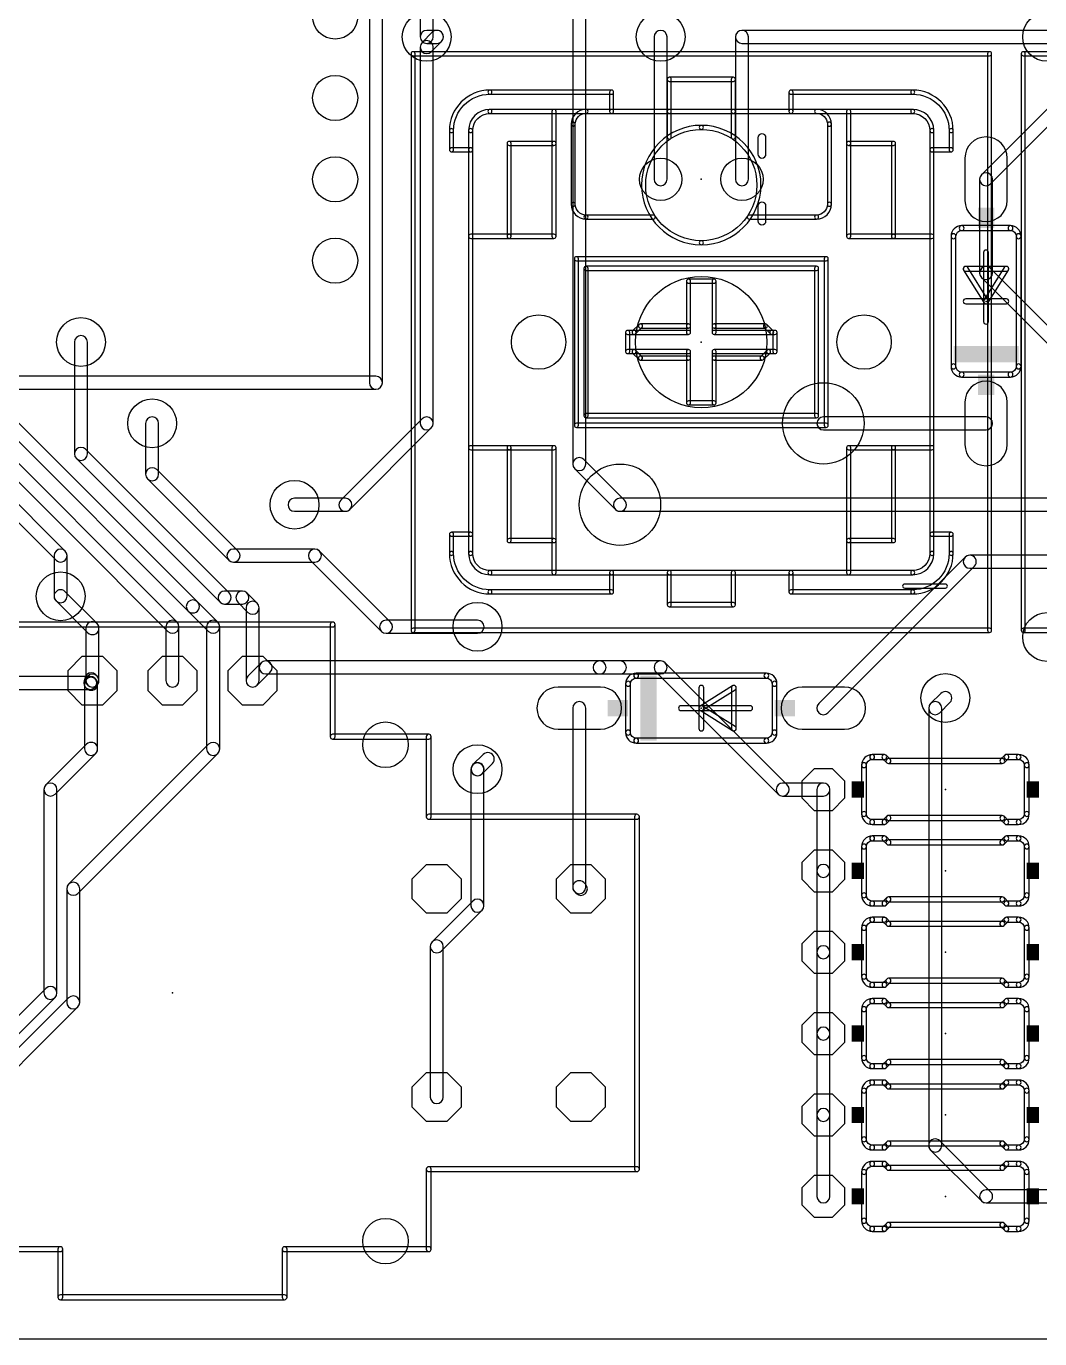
# Model space of a CAD drawing. Extents: x -22.1 to 60.3, y 1.9 to 82.2.
# Drawn here: x 8.13 to 39.78, y 1.91 to 42.88 of the extents above; entities that cross this region are included whole.
import ezdxf

# ---------------------------------------------------------------- set-up
doc = ezdxf.new("R2010")
doc.units = 0
for name, color, linetype in [('16', 175, 'CONTINUOUS'), ('17', 82, 'CONTINUOUS'), ('18', 82, 'CONTINUOUS'), ('20', 7, 'CONTINUOUS'), ('21', 253, 'CONTINUOUS'), ('23', 7, 'CONTINUOUS')]:
    doc.layers.add(name, color=color, linetype=linetype)

# ---------------------------------------------------------------- blocks, each defined once
blk = doc.blocks.new('RECT')
blk.add_solid([(-0.5, -0.5), (0.5, -0.5), (-0.5, 0.5), (0.5, 0.5)])
blk = doc.blocks.new('LONGP100')
blk.add_lwpolyline([(-0.5, -0.5), (0.5, -0.5, 1), (0.5, 0.5), (-0.5, 0.5, 1)], format="xyb", close=True)
blk = doc.blocks.new('ROUNDP')
blk.add_circle((0, 0), 0.5)
blk = doc.blocks.new('OCTAGONP')
blk.add_lwpolyline([(-0.5, -0.2071), (-0.5, 0.2071), (-0.2071, 0.5), (0.2071, 0.5), (0.5, 0.2071), (0.5, -0.2071), (0.2071, -0.5), (-0.2071, -0.5)], close=True)
blk = doc.blocks.new('ROUNDV')
blk.add_circle((0, 0), 0.5)

msp = doc.modelspace()

# ---------------------------------------------------------------- linework, layer by layer
at = {"layer": '16'}
for points in [[(20.8407, 42.545), (20.8407, 57.3925, 1), (20.4343, 57.3925), (20.4343, 42.545, 1)], [(25.1968, 45.7455), (25.1968, 29.21, 1), (25.6032, 29.21), (25.6032, 45.7455, 1)], [(45.0683, 45.3557), (37.9563, 38.2437, 1), (38.2437, 37.9563), (45.3557, 45.0683, 1)], [(20.7812, 42.0838), (21.0987, 42.4013, 1), (20.8113, 42.6887), (20.4938, 42.3712, 1)], [(20.955, 42.7482), (20.6375, 42.7482, 1), (20.6375, 42.3418), (20.955, 42.3418, 1)], [(28.1432, 38.1), (28.1432, 42.545, 1), (27.7368, 42.545), (27.7368, 38.1, 1)], [(30.6832, 38.1), (30.6832, 42.545, 1), (30.2768, 42.545), (30.2768, 38.1, 1)], [(30.48, 42.3418), (40.005, 42.3418, 1), (40.005, 42.7482), (30.48, 42.7482, 1)], [(20.8407, 30.48), (20.8407, 42.2275, 1), (20.4343, 42.2275), (20.4343, 30.48, 1)], [(37.8968, 38.1), (37.8968, 35.1737, 1), (38.3032, 35.1737), (38.3032, 38.1, 1)], [(37.9563, 35.03), (42.1792, 30.8071, 1), (42.4666, 31.0945), (38.2437, 35.3174, 1)], [(10.0457, 29.5275), (10.0457, 33.02, 1), (9.6393, 33.02), (9.6393, 29.5275, 1)], [(9.3512, 26.4962), (5.2237, 30.6237, 1), (4.9363, 30.3363), (9.0638, 26.2088, 1)], [(6.2063, 30.3363), (12.5563, 23.9863, 1), (12.8437, 24.2737), (6.4937, 30.6237, 1)], [(13.4787, 24.9087), (7.7637, 30.6237, 1), (7.4763, 30.3363), (13.1913, 24.6213, 1)], [(11.8618, 30.48), (11.8618, 28.8925, 1), (12.2682, 28.8925), (12.2682, 30.48, 1)], [(18.2412, 27.7963), (20.7812, 30.3363, 1), (20.4938, 30.6237), (17.9538, 28.0837, 1)], [(33.02, 30.2768), (38.1, 30.2768, 1), (38.1, 30.6832), (33.02, 30.6832, 1)], [(14.4712, 25.1862), (9.9862, 29.6712, 1), (9.6988, 29.3838), (14.1838, 24.8988, 1)], [(11.9213, 28.7488), (14.4613, 26.2088, 1), (14.7487, 26.4962), (12.2087, 29.0362, 1)], [(25.2563, 29.0663), (26.5263, 27.7963, 1), (26.8137, 28.0837), (25.5437, 29.3537, 1)], [(16.51, 27.7368), (18.0975, 27.7368, 1), (18.0975, 28.1432), (16.51, 28.1432, 1)], [(26.67, 27.7368), (45.72, 27.7368, 1), (45.72, 28.1432), (26.67, 28.1432, 1)], [(9.4107, 25.0825), (9.4107, 26.3525, 1), (9.0043, 26.3525), (9.0043, 25.0825, 1)], [(14.605, 26.1493), (17.145, 26.1493, 1), (17.145, 26.5557), (14.605, 26.5557, 1)], [(17.0013, 26.2088), (19.2238, 23.9863, 1), (19.5112, 24.2737), (17.2887, 26.4962, 1)], [(37.4483, 26.3057), (32.8763, 21.7337, 1), (33.1637, 21.4463), (37.7357, 26.0183, 1)], [(46.4565, 26.3652), (37.592, 26.3652, 1), (37.592, 25.9588), (46.4565, 25.9588, 1)], [(10.3437, 24.2337), (9.3512, 25.2262, 1), (9.0638, 24.9388), (10.0563, 23.9463, 1)], [(14.8825, 25.2457), (14.3275, 25.2457, 1), (14.3275, 24.8393), (14.8825, 24.8393, 1)], [(15.3437, 24.8687), (15.0262, 25.1862, 1), (14.7388, 24.8988), (15.0563, 24.5813, 1)], [(14.1137, 24.2737), (13.4787, 24.9087, 1), (13.1913, 24.6213), (13.8263, 23.9863, 1)], [(15.4032, 22.45), (15.4032, 24.725, 1), (14.9968, 24.725), (14.9968, 22.45, 1)], [(10.4032, 22.45), (10.4032, 24.09, 1), (9.9968, 24.09), (9.9968, 22.45, 1)], [(12.4968, 24.13), (12.4968, 22.45, 1), (12.9032, 22.45), (12.9032, 24.13, 1)], [(14.1732, 20.32), (14.1732, 24.13, 1), (13.7668, 24.13), (13.7668, 20.32, 1)], [(19.3675, 23.9268), (22.225, 23.9268, 1), (22.225, 24.3332), (19.3675, 24.3332, 1)], [(15.4663, 23.0037), (15.0563, 22.5937, 1), (15.3437, 22.3063), (15.7537, 22.7163, 1)], [(26.035, 23.0632), (15.61, 23.0632, 1), (15.61, 22.6568), (26.035, 22.6568, 1)], [(26.035, 22.6568), (26.67, 22.6568, 1), (26.67, 23.0632), (26.035, 23.0632, 1)], [(27.94, 23.0632), (26.035, 23.0632, 1), (26.035, 22.6568), (27.94, 22.6568, 1)], [(31.8937, 19.1937), (28.0837, 23.0037, 1), (27.7963, 22.7163), (31.6063, 18.9063, 1)], [(5.2504, 22.1772), (10.1304, 22.1772, 1), (10.1304, 22.5836), (5.2504, 22.5836, 1)], [(10.2741, 22.2367), (10.3437, 22.3063, 1), (10.0563, 22.5937), (9.9867, 22.5241, 1)], [(10.3037, 22.4945), (10.2741, 22.5241, 1), (9.9867, 22.2367), (10.0163, 22.2071, 1)], [(10.0163, 22.3463), (10.0563, 22.3063, 1), (10.3437, 22.5937), (10.3037, 22.6337, 1)], [(10.3632, 20.32), (10.3632, 22.3508, 1), (9.9568, 22.3508), (9.9568, 20.32, 1)], [(25.1968, 21.59), (25.1968, 16, 1), (25.6032, 16), (25.6032, 21.59, 1)], [(36.6562, 21.4463), (36.9737, 21.7638, 1), (36.6863, 22.0512), (36.3688, 21.7337, 1)], [(36.7157, 7.9375), (36.7157, 21.59, 1), (36.3093, 21.59), (36.3093, 7.9375, 1)], [(9.0337, 18.9063), (10.3037, 20.1763, 1), (10.0163, 20.4637), (8.7463, 19.1937, 1)], [(9.7449, 15.8075), (14.1137, 20.1763, 1), (13.8263, 20.4637), (9.4575, 16.0949, 1)], [(22.3988, 20.1462), (22.0813, 19.8287, 1), (22.3687, 19.5413), (22.6862, 19.8588, 1)], [(22.3687, 19.5413), (22.6862, 19.8588, 1), (22.3988, 20.1462), (22.0813, 19.8287, 1)], [(22.3637, 19.5363), (22.3687, 19.5413, 1), (22.0813, 19.8287), (22.0763, 19.8237, 1)], [(22.4232, 15.4239), (22.4232, 19.68, 1), (22.0168, 19.68), (22.0168, 15.4239, 1)], [(9.0932, 12.7), (9.0932, 19.05, 1), (8.6868, 19.05), (8.6868, 12.7, 1)], [(33.02, 19.2532), (31.75, 19.2532, 1), (31.75, 18.8468), (33.02, 18.8468, 1)], [(33.2232, 16.51), (33.2232, 19.05, 1), (32.8168, 19.05), (32.8168, 16.51, 1)], [(33.2232, 13.97), (33.2232, 16.51, 1), (32.8168, 16.51), (32.8168, 13.97, 1)], [(9.8044, 12.4054), (9.8044, 15.9512, 1), (9.398, 15.9512), (9.398, 12.4054, 1)], [(25.2563, 15.8563), (25.3063, 15.8063, 1), (25.5937, 16.0937), (25.5437, 16.1437, 1)], [(21.0937, 14.0103), (22.3637, 15.2803, 1), (22.0763, 15.5676), (20.8063, 14.2976, 1)], [(21.1532, 9.45), (21.1532, 14.1539, 1), (20.7468, 14.1539), (20.7468, 9.45, 1)], [(33.2232, 11.43), (33.2232, 13.97, 1), (32.8168, 13.97), (32.8168, 11.43, 1)], [(6.5337, 10.0563), (9.0337, 12.5563, 1), (8.7463, 12.8437), (6.2463, 10.3437, 1)], [(6.2695, 8.7863), (9.7449, 12.2617, 1), (9.4575, 12.5491), (5.9821, 9.0737, 1)], [(33.2232, 8.89), (33.2232, 11.43, 1), (32.8168, 11.43), (32.8168, 8.89, 1)], [(33.2232, 6.35), (33.2232, 8.89, 1), (32.8168, 8.89), (32.8168, 6.35, 1)], [(38.2437, 6.4937), (36.6562, 8.0812, 1), (36.3688, 7.7938), (37.9563, 6.2063, 1)], [(40.64, 6.5532), (38.1, 6.5532, 1), (38.1, 6.1468), (40.64, 6.1468, 1)]]:
    msp.add_lwpolyline(points, format="xyb", close=True, dxfattribs=at)
at = {"layer": '20'}
msp.add_line((0, 1.905), (60.305, 1.905), dxfattribs=at)
for centre, radius in [((29.21, 33.02), 2.05), ((24.13, 33.02), 0.85), ((34.29, 33.02), 0.85), ((19.35, 20.45), 0.7112), ((19.35, 4.95), 0.7112)]:
    msp.add_circle(centre, radius, dxfattribs=at)
at = {"layer": '21'}
for points in [[(19.2532, 31.75), (19.2532, 80.01, 1), (18.8468, 80.01), (18.8468, 31.75, 1)], [(20.21, 41.9565), (38.21, 41.9565, 1), (38.21, 42.0835), (20.21, 42.0835, 1)], [(20.2735, 24.02), (20.2735, 42.02, 1), (20.1465, 42.02), (20.1465, 24.02, 1)], [(38.1465, 42.02), (38.1465, 24.02, 1), (38.2735, 24.02), (38.2735, 42.02, 1)], [(39.26, 41.9565), (57.26, 41.9565, 1), (57.26, 42.0835), (39.26, 42.0835, 1)], [(39.3235, 24.02), (39.3235, 42.02, 1), (39.1965, 42.02), (39.1965, 24.02, 1)], [(28.21, 41.1565), (30.21, 41.1565, 1), (30.21, 41.2835), (28.21, 41.2835, 1)], [(28.2735, 40.22), (28.2735, 41.22, 1), (28.1465, 41.22), (28.1465, 40.22, 1)], [(30.2735, 40.22), (30.2735, 41.22, 1), (30.1465, 41.22), (30.1465, 40.22, 1)], [(22.61, 40.7565, 1), (22.61, 40.8835, 0.4142), (21.3465, 39.62, 1), (21.4735, 39.62, -0.4142)], [(22.61, 40.7565), (26.41, 40.7565, 1), (26.41, 40.8835), (22.61, 40.8835, 1)], [(26.4735, 40.22), (26.4735, 40.82, 1), (26.3465, 40.82), (26.3465, 40.22, 1)], [(32.01, 40.7565), (35.81, 40.7565, 1), (35.81, 40.8835), (32.01, 40.8835, 1)], [(32.0735, 40.22), (32.0735, 40.82, 1), (31.9465, 40.82), (31.9465, 40.22, 1)], [(36.9465, 39.62, 1), (37.0735, 39.62, 0.4142), (35.81, 40.8835, 1), (35.81, 40.7565, -0.4142)], [(22.61, 40.1565, 1), (22.61, 40.2835, 0.4142), (21.9465, 39.62, 1), (22.0735, 39.62, -0.4142)], [(22.61, 40.1565), (26.41, 40.1565, 1), (26.41, 40.2835), (22.61, 40.2835, 1)], [(24.5465, 40.22), (24.5465, 39.22, 1), (24.6735, 39.22), (24.6735, 40.22, 1)], [(25.61, 40.1565, 1), (25.61, 40.2835, 0.4142), (25.1465, 39.82, 1), (25.2735, 39.82, -0.4142)], [(26.41, 40.1565), (28.21, 40.1565, 1), (28.21, 40.2835), (26.41, 40.2835, 1)], [(28.21, 40.1565), (30.21, 40.1565, 1), (30.21, 40.2835), (28.21, 40.2835, 1)], [(28.2735, 39.42), (28.2735, 40.22, 1), (28.1465, 40.22), (28.1465, 39.42, 1)], [(30.21, 40.1565), (32.01, 40.1565, 1), (32.01, 40.2835), (30.21, 40.2835, 1)], [(30.1465, 40.22), (30.1465, 39.42, 1), (30.2735, 39.42), (30.2735, 40.22, 1)], [(32.01, 40.1565), (35.81, 40.1565, 1), (35.81, 40.2835), (32.01, 40.2835, 1)], [(33.1465, 39.82, 1), (33.2735, 39.82, 0.4142), (32.81, 40.2835, 1), (32.81, 40.1565, -0.4142)], [(33.7465, 40.22), (33.7465, 39.22, 1), (33.8735, 39.22), (33.8735, 40.22, 1)], [(36.3465, 39.62, 1), (36.4735, 39.62, 0.4142), (35.81, 40.2835, 1), (35.81, 40.1565, -0.4142)], [(25.2735, 37.32), (25.2735, 39.82, 1), (25.1465, 39.82), (25.1465, 37.32, 1)], [(29.21, 39.6565, 1), (29.21, 39.7835, 1), (29.21, 36.0565, 1), (29.21, 36.1835, -1)], [(29.21, 36.1835, 1), (29.21, 36.0565, 1), (29.21, 39.7835, 1), (29.21, 39.6565, -1)], [(33.2735, 37.32), (33.2735, 39.82, 1), (33.1465, 39.82), (33.1465, 37.32, 1)], [(21.4735, 39.02), (21.4735, 39.62, 1), (21.3465, 39.62), (21.3465, 39.02, 1)], [(22.0735, 39.02), (22.0735, 39.62, 1), (21.9465, 39.62), (21.9465, 39.02, 1)], [(30.9753, 39.3954), (30.9753, 38.8874, 1), (31.2293, 38.8874), (31.2293, 39.3954, 1)], [(36.3465, 39.62), (36.3465, 39.02, 1), (36.4735, 39.02), (36.4735, 39.62, 1)], [(36.9465, 39.62), (36.9465, 39.02, 1), (37.0735, 39.02), (37.0735, 39.62, 1)], [(22.01, 39.0835), (21.41, 39.0835, 1), (21.41, 38.9565), (22.01, 38.9565, 1)], [(22.0735, 27.02), (22.0735, 39.02, 1), (21.9465, 39.02), (21.9465, 27.02, 1)], [(23.1465, 39.22), (23.1465, 36.32, 1), (23.2735, 36.32), (23.2735, 39.22, 1)], [(24.61, 39.2835), (23.21, 39.2835, 1), (23.21, 39.1565), (24.61, 39.1565, 1)], [(24.5465, 39.22), (24.5465, 36.32, 1), (24.6735, 36.32), (24.6735, 39.22, 1)], [(33.7465, 39.22), (33.7465, 36.32, 1), (33.8735, 36.32), (33.8735, 39.22, 1)], [(35.21, 39.2835), (33.81, 39.2835, 1), (33.81, 39.1565), (35.21, 39.1565, 1)], [(35.1465, 39.22), (35.1465, 36.32, 1), (35.2735, 36.32), (35.2735, 39.22, 1)], [(36.3465, 39.02), (36.3465, 27.02, 1), (36.4735, 27.02), (36.4735, 39.02, 1)], [(36.41, 38.9565), (37.01, 38.9565, 1), (37.01, 39.0835), (36.41, 39.0835, 1)], [(25.2735, 37.32, 1), (25.1465, 37.32, 0.4142), (25.61, 36.8565, 1), (25.61, 36.9835, -0.4142)], [(31.2293, 36.8046), (31.2293, 37.2618, 1), (30.9753, 37.2618), (30.9753, 36.8046, 1)], [(32.81, 36.9835, 1), (32.81, 36.8565, 0.4142), (33.2735, 37.32, 1), (33.1465, 37.32, -0.4142)], [(25.61, 36.8565), (27.71, 36.8565, 1), (27.71, 36.9835), (25.61, 36.9835, 1)], [(30.71, 36.8565), (32.81, 36.8565, 1), (32.81, 36.9835), (30.71, 36.9835, 1)], [(37.338, 36.4998, 1), (37.338, 36.6522, 0.4142), (37.0078, 36.322, 1), (37.1602, 36.322, -0.4142)], [(37.338, 36.4998), (38.862, 36.4998, 1), (38.862, 36.6522), (37.338, 36.6522, 1)], [(39.0398, 36.322, 1), (39.1922, 36.322, 0.4142), (38.862, 36.6522, 1), (38.862, 36.4998, -0.4142)], [(23.21, 36.3835), (22.01, 36.3835, 1), (22.01, 36.2565), (23.21, 36.2565, 1)], [(24.61, 36.3835), (23.21, 36.3835, 1), (23.21, 36.2565), (24.61, 36.2565, 1)], [(35.21, 36.3835), (33.81, 36.3835, 1), (33.81, 36.2565), (35.21, 36.2565, 1)], [(36.41, 36.3835), (35.21, 36.3835, 1), (35.21, 36.2565), (36.41, 36.2565, 1)], [(37.1602, 32.258), (37.1602, 36.322, 1), (37.0078, 36.322), (37.0078, 32.258, 1)], [(39.1922, 32.258), (39.1922, 36.322, 1), (39.0398, 36.322), (39.0398, 32.258, 1)], [(25.3735, 30.42), (25.3735, 35.62, 1), (25.2465, 35.62), (25.2465, 30.42, 1)], [(25.31, 35.5565), (33.11, 35.5565, 1), (33.11, 35.6835), (25.31, 35.6835, 1)], [(33.0465, 35.62), (33.0465, 30.42, 1), (33.1735, 30.42), (33.1735, 35.62, 1)], [(38.1762, 34.29), (38.1762, 35.814, 1), (38.0238, 35.814), (38.0238, 34.29, 1)], [(25.6735, 30.72), (25.6735, 35.32, 1), (25.5465, 35.32), (25.5465, 30.72, 1)], [(25.61, 35.2565), (32.81, 35.2565, 1), (32.81, 35.3835), (25.61, 35.3835, 1)], [(32.7465, 35.32), (32.7465, 30.72, 1), (32.8735, 30.72), (32.8735, 35.32, 1)], [(37.465, 35.2298), (38.735, 35.2298, 1), (38.735, 35.3822), (37.465, 35.3822, 1)], [(38.1646, 34.3304), (37.5296, 35.3464, 1), (37.4004, 35.2656), (38.0354, 34.2496, 1)], [(38.6704, 35.3464), (38.0354, 34.3304, 1), (38.1646, 34.2496), (38.7996, 35.2656, 1)], [(28.8735, 33.52), (28.8735, 34.92, 1), (28.7465, 34.92), (28.7465, 33.52, 1)], [(28.81, 34.8565), (29.61, 34.8565, 1), (29.61, 34.9835), (28.81, 34.9835, 1)], [(29.5465, 34.92), (29.5465, 33.52, 1), (29.6735, 33.52), (29.6735, 34.92, 1)], [(37.465, 34.2138), (38.1, 34.2138, 1), (38.1, 34.3662), (37.465, 34.3662, 1)], [(38.1762, 33.655), (38.1762, 34.29, 1), (38.0238, 34.29), (38.0238, 33.655, 1)], [(38.1, 34.2138), (38.735, 34.2138, 1), (38.735, 34.3662), (38.1, 34.3662, 1)], [(26.9735, 32.72), (26.9735, 33.32, 1), (26.8465, 33.32), (26.8465, 32.72, 1)], [(26.91, 33.2565), (27.11, 33.2565, 1), (27.11, 33.3835), (26.91, 33.3835, 1)], [(27.2651, 33.5649), (27.0651, 33.3649, 1), (27.1549, 33.2751), (27.3549, 33.4751, 1)], [(27.11, 33.2565), (28.81, 33.2565, 1), (28.81, 33.3835), (27.11, 33.3835, 1)], [(28.81, 33.5835), (27.31, 33.5835, 1), (27.31, 33.4565), (28.81, 33.4565, 1)], [(28.8735, 33.32), (28.8735, 33.52, 1), (28.7465, 33.52), (28.7465, 33.32, 1)], [(29.5465, 33.52), (29.5465, 33.32, 1), (29.6735, 33.32), (29.6735, 33.52, 1)], [(31.21, 33.5835), (29.61, 33.5835, 1), (29.61, 33.4565), (31.21, 33.4565, 1)], [(29.61, 33.2565), (31.41, 33.2565, 1), (31.41, 33.3835), (29.61, 33.3835, 1)], [(31.4549, 33.3649), (31.2549, 33.5649, 1), (31.1651, 33.4751), (31.3651, 33.2751, 1)], [(31.51, 33.3835), (31.41, 33.3835, 1), (31.41, 33.2565), (31.51, 33.2565, 1)], [(31.4465, 33.32), (31.4465, 32.72, 1), (31.5735, 32.72), (31.5735, 33.32, 1)], [(27.11, 32.7835), (26.91, 32.7835, 1), (26.91, 32.6565), (27.11, 32.6565, 1)], [(28.81, 32.7835), (27.11, 32.7835, 1), (27.11, 32.6565), (28.81, 32.6565, 1)], [(27.0651, 32.6751), (27.2651, 32.4751, 1), (27.3549, 32.5649), (27.1549, 32.7649, 1)], [(28.8735, 32.52), (28.8735, 32.72, 1), (28.7465, 32.72), (28.7465, 32.52, 1)], [(31.31, 32.7835), (29.61, 32.7835, 1), (29.61, 32.6565), (31.31, 32.6565, 1)], [(29.5465, 32.72), (29.5465, 32.52, 1), (29.6735, 32.52), (29.6735, 32.72, 1)], [(31.2651, 32.7649), (31.0651, 32.5649, 1), (31.1549, 32.4751), (31.3549, 32.6751, 1)], [(31.51, 32.7835), (31.31, 32.7835, 1), (31.31, 32.6565), (31.51, 32.6565, 1)], [(28.81, 32.5835), (27.31, 32.5835, 1), (27.31, 32.4565), (28.81, 32.4565, 1)], [(28.8735, 31.12), (28.8735, 32.52, 1), (28.7465, 32.52), (28.7465, 31.12, 1)], [(29.5465, 32.52), (29.5465, 31.12, 1), (29.6735, 31.12), (29.6735, 32.52, 1)], [(31.11, 32.5835), (29.61, 32.5835, 1), (29.61, 32.4565), (31.11, 32.4565, 1)], [(37.1602, 32.258, 1), (37.0078, 32.258, 0.4142), (37.338, 31.9278, 1), (37.338, 32.0802, -0.4142)], [(37.338, 31.9278), (38.862, 31.9278, 1), (38.862, 32.0802), (37.338, 32.0802, 1)], [(38.862, 32.0802, 1), (38.862, 31.9278, 0.4142), (39.1922, 32.258, 1), (39.0398, 32.258, -0.4142)], [(1.27, 31.5468), (19.05, 31.5468, 1), (19.05, 31.9532), (1.27, 31.9532, 1)], [(29.61, 31.1835), (28.81, 31.1835, 1), (28.81, 31.0565), (29.61, 31.0565, 1)], [(32.81, 30.7835), (25.61, 30.7835, 1), (25.61, 30.6565), (32.81, 30.6565, 1)], [(33.11, 30.4835), (25.31, 30.4835, 1), (25.31, 30.3565), (33.11, 30.3565, 1)], [(23.21, 29.7835), (22.01, 29.7835, 1), (22.01, 29.6565), (23.21, 29.6565, 1)], [(24.61, 29.7835), (23.21, 29.7835, 1), (23.21, 29.6565), (24.61, 29.6565, 1)], [(23.1465, 29.72), (23.1465, 26.82, 1), (23.2735, 26.82), (23.2735, 29.72, 1)], [(24.5465, 29.72), (24.5465, 26.82, 1), (24.6735, 26.82), (24.6735, 29.72, 1)], [(35.21, 29.7835), (33.81, 29.7835, 1), (33.81, 29.6565), (35.21, 29.6565, 1)], [(33.7465, 29.72), (33.7465, 26.82, 1), (33.8735, 26.82), (33.8735, 29.72, 1)], [(36.41, 29.7835), (35.21, 29.7835, 1), (35.21, 29.6565), (36.41, 29.6565, 1)], [(35.1465, 29.72), (35.1465, 26.82, 1), (35.2735, 26.82), (35.2735, 29.72, 1)], [(21.4735, 26.42), (21.4735, 27.02, 1), (21.3465, 27.02), (21.3465, 26.42, 1)], [(22.01, 27.0835), (21.41, 27.0835, 1), (21.41, 26.9565), (22.01, 26.9565, 1)], [(22.0735, 26.42), (22.0735, 27.02, 1), (21.9465, 27.02), (21.9465, 26.42, 1)], [(36.3465, 27.02), (36.3465, 26.42, 1), (36.4735, 26.42), (36.4735, 27.02, 1)], [(36.41, 26.9565), (37.01, 26.9565, 1), (37.01, 27.0835), (36.41, 27.0835, 1)], [(36.9465, 27.02), (36.9465, 26.42, 1), (37.0735, 26.42), (37.0735, 27.02, 1)], [(24.61, 26.8835), (23.21, 26.8835, 1), (23.21, 26.7565), (24.61, 26.7565, 1)], [(24.5465, 26.82), (24.5465, 25.82, 1), (24.6735, 25.82), (24.6735, 26.82, 1)], [(33.7465, 26.82), (33.7465, 25.82, 1), (33.8735, 25.82), (33.8735, 26.82, 1)], [(35.21, 26.8835), (33.81, 26.8835, 1), (33.81, 26.7565), (35.21, 26.7565, 1)], [(21.4735, 26.42, 1), (21.3465, 26.42, 0.4142), (22.61, 25.1565, 1), (22.61, 25.2835, -0.4142)], [(22.0735, 26.42, 1), (21.9465, 26.42, 0.4142), (22.61, 25.7565, 1), (22.61, 25.8835, -0.4142)], [(35.81, 25.2835, 1), (35.81, 25.1565, 0.4142), (37.0735, 26.42, 1), (36.9465, 26.42, -0.4142)], [(35.81, 25.8835, 1), (35.81, 25.7565, 0.4142), (36.4735, 26.42, 1), (36.3465, 26.42, -0.4142)], [(26.41, 25.8835), (22.61, 25.8835, 1), (22.61, 25.7565), (26.41, 25.7565, 1)], [(28.21, 25.8835), (26.41, 25.8835, 1), (26.41, 25.7565), (28.21, 25.7565, 1)], [(26.4735, 25.22), (26.4735, 25.82, 1), (26.3465, 25.82), (26.3465, 25.22, 1)], [(32.01, 25.8835), (28.21, 25.8835, 1), (28.21, 25.7565), (32.01, 25.7565, 1)], [(28.2735, 24.82), (28.2735, 25.82, 1), (28.1465, 25.82), (28.1465, 24.82, 1)], [(30.2735, 24.82), (30.2735, 25.82, 1), (30.1465, 25.82), (30.1465, 24.82, 1)], [(35.81, 25.8835), (32.01, 25.8835, 1), (32.01, 25.7565), (35.81, 25.7565, 1)], [(32.0735, 25.22), (32.0735, 25.82, 1), (31.9465, 25.82), (31.9465, 25.22, 1)], [(35.56, 25.3365), (36.83, 25.3365, 1), (36.83, 25.4635), (35.56, 25.4635, 1)], [(26.41, 25.2835), (22.61, 25.2835, 1), (22.61, 25.1565), (26.41, 25.1565, 1)], [(35.81, 25.2835), (32.01, 25.2835, 1), (32.01, 25.1565), (35.81, 25.1565, 1)], [(28.21, 24.7565), (30.21, 24.7565, 1), (30.21, 24.8835), (28.21, 24.8835, 1)], [(7.7, 24.1238), (17.7, 24.1238, 1), (17.7, 24.2762), (7.7, 24.2762, 1)], [(17.6238, 24.2), (17.6238, 20.7, 1), (17.7762, 20.7), (17.7762, 24.2, 1)], [(38.21, 24.0835), (20.21, 24.0835, 1), (20.21, 23.9565), (38.21, 23.9565, 1)], [(57.26, 24.0835), (39.26, 24.0835, 1), (39.26, 23.9565), (57.26, 23.9565, 1)], [(27.178, 22.5298, 1), (27.178, 22.6822, 0.4142), (26.8478, 22.352, 1), (27.0002, 22.352, -0.4142)], [(27.178, 22.5298), (31.242, 22.5298, 1), (31.242, 22.6822), (27.178, 22.6822, 1)], [(31.4198, 22.352, 1), (31.5722, 22.352, 0.4142), (31.242, 22.6822, 1), (31.242, 22.5298, -0.4142)], [(26.8478, 22.352), (26.8478, 20.828, 1), (27.0002, 20.828), (27.0002, 22.352, 1)], [(29.2504, 21.5254), (30.2664, 22.1604, 1), (30.1856, 22.2896), (29.1696, 21.6546, 1)], [(29.1338, 22.225), (29.1338, 21.59, 1), (29.2862, 21.59), (29.2862, 22.225, 1)], [(30.1498, 22.225), (30.1498, 20.955, 1), (30.3022, 20.955), (30.3022, 22.225, 1)], [(31.4198, 22.352), (31.4198, 20.828, 1), (31.5722, 20.828), (31.5722, 22.352, 1)], [(28.575, 21.5138), (29.21, 21.5138, 1), (29.21, 21.6662), (28.575, 21.6662, 1)], [(30.2664, 21.0196), (29.2504, 21.6546, 1), (29.1696, 21.5254), (30.1856, 20.8904, 1)], [(29.21, 21.5138), (30.734, 21.5138, 1), (30.734, 21.6662), (29.21, 21.6662, 1)], [(29.1338, 21.59), (29.1338, 20.955, 1), (29.2862, 20.955), (29.2862, 21.59, 1)], [(27.0002, 20.828, 1), (26.8478, 20.828, 0.4142), (27.178, 20.4978, 1), (27.178, 20.6502, -0.4142)], [(31.242, 20.6502, 1), (31.242, 20.4978, 0.4142), (31.5722, 20.828, 1), (31.4198, 20.828, -0.4142)], [(20.7, 20.7762), (17.7, 20.7762, 1), (17.7, 20.6238), (20.7, 20.6238, 1)], [(20.6238, 20.7), (20.6238, 18.2, 1), (20.7762, 18.2), (20.7762, 20.7, 1)], [(27.178, 20.4978), (31.242, 20.4978, 1), (31.242, 20.6502), (27.178, 20.6502, 1)], [(34.544, 19.9898, 1), (34.544, 20.1422, 0.4142), (34.2138, 19.812, 1), (34.3662, 19.812, -0.4142)], [(34.544, 19.9898), (34.925, 19.9898, 1), (34.925, 20.1422), (34.544, 20.1422, 1)], [(35.1059, 19.9929), (34.9789, 20.1199, 1), (34.8711, 20.0121), (34.9981, 19.8851, 1)], [(38.6619, 19.8851), (38.7889, 20.0121, 1), (38.6811, 20.1199), (38.5541, 19.9929, 1)], [(39.116, 20.1422), (38.735, 20.1422, 1), (38.735, 19.9898), (39.116, 19.9898, 1)], [(39.2938, 19.812, 1), (39.4462, 19.812, 0.4142), (39.116, 20.1422, 1), (39.116, 19.9898, -0.4142)], [(34.3662, 18.288), (34.3662, 19.812, 1), (34.2138, 19.812), (34.2138, 18.288, 1)], [(38.608, 20.0152), (35.052, 20.0152, 1), (35.052, 19.8628), (38.608, 19.8628, 1)], [(39.4462, 18.288), (39.4462, 19.812, 1), (39.2938, 19.812), (39.2938, 18.288, 1)], [(27.2, 18.2762), (20.7, 18.2762, 1), (20.7, 18.1238), (27.2, 18.1238, 1)], [(27.2762, 7.2), (27.2762, 18.2, 1), (27.1238, 18.2), (27.1238, 7.2, 1)], [(34.3662, 18.288, 1), (34.2138, 18.288, 0.4142), (34.544, 17.9578, 1), (34.544, 18.1102, -0.4142)], [(34.544, 17.9578), (34.925, 17.9578, 1), (34.925, 18.1102), (34.544, 18.1102, 1)], [(34.9981, 18.2149), (34.8711, 18.0879, 1), (34.9789, 17.9801), (35.1059, 18.1071, 1)], [(38.608, 18.2372), (35.052, 18.2372, 1), (35.052, 18.0848), (38.608, 18.0848, 1)], [(38.5541, 18.1071), (38.6811, 17.9801, 1), (38.7889, 18.0879), (38.6619, 18.2149, 1)], [(39.116, 18.1102), (38.735, 18.1102, 1), (38.735, 17.9578), (39.116, 17.9578, 1)], [(39.116, 18.1102, 1), (39.116, 17.9578, 0.4142), (39.4462, 18.288, 1), (39.2938, 18.288, -0.4142)], [(34.544, 17.4498, 1), (34.544, 17.6022, 0.4142), (34.2138, 17.272, 1), (34.3662, 17.272, -0.4142)], [(34.3662, 15.748), (34.3662, 17.272, 1), (34.2138, 17.272), (34.2138, 15.748, 1)], [(34.544, 17.4498), (34.925, 17.4498, 1), (34.925, 17.6022), (34.544, 17.6022, 1)], [(35.1059, 17.4529), (34.9789, 17.5799, 1), (34.8711, 17.4721), (34.9981, 17.3451, 1)], [(38.608, 17.4752), (35.052, 17.4752, 1), (35.052, 17.3228), (38.608, 17.3228, 1)], [(38.6619, 17.3451), (38.7889, 17.4721, 1), (38.6811, 17.5799), (38.5541, 17.4529, 1)], [(39.116, 17.6022), (38.735, 17.6022, 1), (38.735, 17.4498), (39.116, 17.4498, 1)], [(39.2938, 17.272, 1), (39.4462, 17.272, 0.4142), (39.116, 17.6022, 1), (39.116, 17.4498, -0.4142)], [(39.4462, 15.748), (39.4462, 17.272, 1), (39.2938, 17.272), (39.2938, 15.748, 1)], [(34.3662, 15.748, 1), (34.2138, 15.748, 0.4142), (34.544, 15.4178, 1), (34.544, 15.5702, -0.4142)], [(34.544, 15.4178), (34.925, 15.4178, 1), (34.925, 15.5702), (34.544, 15.5702, 1)], [(34.9981, 15.6749), (34.8711, 15.5479, 1), (34.9789, 15.4401), (35.1059, 15.5671, 1)], [(38.608, 15.6972), (35.052, 15.6972, 1), (35.052, 15.5448), (38.608, 15.5448, 1)], [(38.5541, 15.5671), (38.6811, 15.4401, 1), (38.7889, 15.5479), (38.6619, 15.6749, 1)], [(39.116, 15.5702), (38.735, 15.5702, 1), (38.735, 15.4178), (39.116, 15.4178, 1)], [(39.116, 15.5702, 1), (39.116, 15.4178, 0.4142), (39.4462, 15.748, 1), (39.2938, 15.748, -0.4142)], [(34.544, 14.9098, 1), (34.544, 15.0622, 0.4142), (34.2138, 14.732, 1), (34.3662, 14.732, -0.4142)], [(34.3662, 13.208), (34.3662, 14.732, 1), (34.2138, 14.732), (34.2138, 13.208, 1)], [(34.544, 14.9098), (34.925, 14.9098, 1), (34.925, 15.0622), (34.544, 15.0622, 1)], [(35.1059, 14.9129), (34.9789, 15.0399, 1), (34.8711, 14.9321), (34.9981, 14.8051, 1)], [(38.608, 14.9352), (35.052, 14.9352, 1), (35.052, 14.7828), (38.608, 14.7828, 1)], [(38.6619, 14.8051), (38.7889, 14.9321, 1), (38.6811, 15.0399), (38.5541, 14.9129, 1)], [(39.116, 15.0622), (38.735, 15.0622, 1), (38.735, 14.9098), (39.116, 14.9098, 1)], [(39.2938, 14.732, 1), (39.4462, 14.732, 0.4142), (39.116, 15.0622, 1), (39.116, 14.9098, -0.4142)], [(39.4462, 13.208), (39.4462, 14.732, 1), (39.2938, 14.732), (39.2938, 13.208, 1)], [(34.3662, 13.208, 1), (34.2138, 13.208, 0.4142), (34.544, 12.8778, 1), (34.544, 13.0302, -0.4142)], [(34.9981, 13.1349), (34.8711, 13.0079, 1), (34.9789, 12.9001), (35.1059, 13.0271, 1)], [(38.608, 13.1572), (35.052, 13.1572, 1), (35.052, 13.0048), (38.608, 13.0048, 1)], [(38.5541, 13.0271), (38.6811, 12.9001, 1), (38.7889, 13.0079), (38.6619, 13.1349, 1)], [(39.116, 13.0302, 1), (39.116, 12.8778, 0.4142), (39.4462, 13.208, 1), (39.2938, 13.208, -0.4142)], [(34.544, 12.8778), (34.925, 12.8778, 1), (34.925, 13.0302), (34.544, 13.0302, 1)], [(39.116, 13.0302), (38.735, 13.0302, 1), (38.735, 12.8778), (39.116, 12.8778, 1)], [(34.544, 12.3698, 1), (34.544, 12.5222, 0.4142), (34.2138, 12.192, 1), (34.3662, 12.192, -0.4142)], [(34.544, 12.3698), (34.925, 12.3698, 1), (34.925, 12.5222), (34.544, 12.5222, 1)], [(35.1059, 12.3729), (34.9789, 12.4999, 1), (34.8711, 12.3921), (34.9981, 12.2651, 1)], [(38.608, 12.3952), (35.052, 12.3952, 1), (35.052, 12.2428), (38.608, 12.2428, 1)], [(38.6619, 12.2651), (38.7889, 12.3921, 1), (38.6811, 12.4999), (38.5541, 12.3729, 1)], [(39.116, 12.5222), (38.735, 12.5222, 1), (38.735, 12.3698), (39.116, 12.3698, 1)], [(39.2938, 12.192, 1), (39.4462, 12.192, 0.4142), (39.116, 12.5222, 1), (39.116, 12.3698, -0.4142)], [(34.3662, 10.668), (34.3662, 12.192, 1), (34.2138, 12.192), (34.2138, 10.668, 1)], [(39.4462, 10.668), (39.4462, 12.192, 1), (39.2938, 12.192), (39.2938, 10.668, 1)], [(34.3662, 10.668, 1), (34.2138, 10.668, 0.4142), (34.544, 10.3378, 1), (34.544, 10.4902, -0.4142)], [(39.116, 10.4902, 1), (39.116, 10.3378, 0.4142), (39.4462, 10.668, 1), (39.2938, 10.668, -0.4142)], [(34.544, 10.3378), (34.925, 10.3378, 1), (34.925, 10.4902), (34.544, 10.4902, 1)], [(34.9981, 10.5949), (34.8711, 10.4679, 1), (34.9789, 10.3601), (35.1059, 10.4871, 1)], [(38.608, 10.6172), (35.052, 10.6172, 1), (35.052, 10.4648), (38.608, 10.4648, 1)], [(38.5541, 10.4871), (38.6811, 10.3601, 1), (38.7889, 10.4679), (38.6619, 10.5949, 1)], [(39.116, 10.4902), (38.735, 10.4902, 1), (38.735, 10.3378), (39.116, 10.3378, 1)], [(34.544, 9.8298, 1), (34.544, 9.9822, 0.4142), (34.2138, 9.652, 1), (34.3662, 9.652, -0.4142)], [(34.544, 9.8298), (34.925, 9.8298, 1), (34.925, 9.9822), (34.544, 9.9822, 1)], [(35.1059, 9.8329), (34.9789, 9.9599, 1), (34.8711, 9.8521), (34.9981, 9.7251, 1)], [(38.608, 9.8552), (35.052, 9.8552, 1), (35.052, 9.7028), (38.608, 9.7028, 1)], [(38.6619, 9.7251), (38.7889, 9.8521, 1), (38.6811, 9.9599), (38.5541, 9.8329, 1)], [(39.116, 9.9822), (38.735, 9.9822, 1), (38.735, 9.8298), (39.116, 9.8298, 1)], [(39.2938, 9.652, 1), (39.4462, 9.652, 0.4142), (39.116, 9.9822, 1), (39.116, 9.8298, -0.4142)], [(34.3662, 8.128), (34.3662, 9.652, 1), (34.2138, 9.652), (34.2138, 8.128, 1)], [(39.4462, 8.128), (39.4462, 9.652, 1), (39.2938, 9.652), (39.2938, 8.128, 1)], [(34.3662, 8.128, 1), (34.2138, 8.128, 0.4142), (34.544, 7.7978, 1), (34.544, 7.9502, -0.4142)], [(39.116, 7.9502, 1), (39.116, 7.7978, 0.4142), (39.4462, 8.128, 1), (39.2938, 8.128, -0.4142)], [(34.544, 7.7978), (34.925, 7.7978, 1), (34.925, 7.9502), (34.544, 7.9502, 1)], [(34.9981, 8.0549), (34.8711, 7.9279, 1), (34.9789, 7.8201), (35.1059, 7.9471, 1)], [(38.608, 8.0772), (35.052, 8.0772, 1), (35.052, 7.9248), (38.608, 7.9248, 1)], [(38.5541, 7.9471), (38.6811, 7.8201, 1), (38.7889, 7.9279), (38.6619, 8.0549, 1)], [(39.116, 7.9502), (38.735, 7.9502, 1), (38.735, 7.7978), (39.116, 7.7978, 1)], [(34.544, 7.2898, 1), (34.544, 7.4422, 0.4142), (34.2138, 7.112, 1), (34.3662, 7.112, -0.4142)], [(34.544, 7.2898), (34.925, 7.2898, 1), (34.925, 7.4422), (34.544, 7.4422, 1)], [(35.1059, 7.2929), (34.9789, 7.4199, 1), (34.8711, 7.3121), (34.9981, 7.1851, 1)], [(38.6619, 7.1851), (38.7889, 7.3121, 1), (38.6811, 7.4199), (38.5541, 7.2929, 1)], [(39.116, 7.4422), (38.735, 7.4422, 1), (38.735, 7.2898), (39.116, 7.2898, 1)], [(39.2938, 7.112, 1), (39.4462, 7.112, 0.4142), (39.116, 7.4422, 1), (39.116, 7.2898, -0.4142)], [(20.6238, 7.2), (20.6238, 4.7, 1), (20.7762, 4.7), (20.7762, 7.2, 1)], [(20.7, 7.1238), (27.2, 7.1238, 1), (27.2, 7.2762), (20.7, 7.2762, 1)], [(34.3662, 5.588), (34.3662, 7.112, 1), (34.2138, 7.112), (34.2138, 5.588, 1)], [(38.608, 7.3152), (35.052, 7.3152, 1), (35.052, 7.1628), (38.608, 7.1628, 1)], [(39.4462, 5.588), (39.4462, 7.112, 1), (39.2938, 7.112), (39.2938, 5.588, 1)], [(34.3662, 5.588, 1), (34.2138, 5.588, 0.4142), (34.544, 5.2578, 1), (34.544, 5.4102, -0.4142)], [(34.544, 5.2578), (34.925, 5.2578, 1), (34.925, 5.4102), (34.544, 5.4102, 1)], [(34.9981, 5.5149), (34.8711, 5.3879, 1), (34.9789, 5.2801), (35.1059, 5.4071, 1)], [(38.608, 5.5372), (35.052, 5.5372, 1), (35.052, 5.3848), (38.608, 5.3848, 1)], [(38.5541, 5.4071), (38.6811, 5.2801, 1), (38.7889, 5.3879), (38.6619, 5.5149, 1)], [(39.116, 5.4102), (38.735, 5.4102, 1), (38.735, 5.2578), (39.116, 5.2578, 1)], [(39.116, 5.4102, 1), (39.116, 5.2578, 0.4142), (39.4462, 5.588, 1), (39.2938, 5.588, -0.4142)], [(9.2, 4.7762), (4.7, 4.7762, 1), (4.7, 4.6238), (9.2, 4.6238, 1)], [(9.1238, 4.7), (9.1238, 3.2, 1), (9.2762, 3.2), (9.2762, 4.7, 1)], [(20.7, 4.7762), (16.2, 4.7762, 1), (16.2, 4.6238), (20.7, 4.6238, 1)], [(16.2762, 3.2), (16.2762, 4.7, 1), (16.1238, 4.7), (16.1238, 3.2, 1)], [(9.2, 3.1238), (16.2, 3.1238, 1), (16.2, 3.2762), (9.2, 3.2762, 1)]]:
    msp.add_lwpolyline(points, format="xyb", close=True, dxfattribs=at)
at = {"layer": '23'}
for p in [(29.21, 38.1), (38.1, 34.29), (29.21, 33.02), (29.21, 33.02), (29.21, 21.59), (36.83, 19.05), (36.83, 16.51), (36.83, 13.97), (12.7, 12.7), (36.83, 11.43), (36.83, 8.89), (36.83, 6.35)]:
    msp.add_point(p, dxfattribs=at)

# ---------------------------------------------------------------- block references
at = {"layer": '17'}
for name, p, xscale, yscale, rotation in [('ROUNDP', (17.78, 43.18), 1.408, 1.408, 180), ('ROUNDP', (17.78, 40.64), 1.408, 1.408, 180), ('LONGP100', (38.1, 38.1), 1.3208, 1.3208, 90), ('ROUNDP', (17.78, 38.1), 1.408, 1.408, 180), ('ROUNDP', (17.78, 35.56), 1.408, 1.408, 180), ('ROUNDP', (33.02, 30.48), 2.54, 2.54, 180), ('LONGP100', (38.1, 30.48), 1.3208, 1.3208, 90), ('ROUNDP', (26.67, 27.94), 2.54, 2.54, 180), ('OCTAGONP', (10.2, 22.45), 1.524, 1.524, 90), ('OCTAGONP', (12.7, 22.45), 1.524, 1.524, 90), ('OCTAGONP', (15.2, 22.45), 1.524, 1.524, 90), ('OCTAGONP', (20.95, 15.95), 1.524, 1.524, 90), ('OCTAGONP', (25.45, 15.95), 1.524, 1.524, 90), ('OCTAGONP', (20.95, 9.45), 1.524, 1.524, 90), ('OCTAGONP', (25.45, 9.45), 1.524, 1.524, 90)]:
    msp.add_blockref(name, p, dxfattribs=dict(at, xscale=xscale, yscale=yscale, rotation=rotation))
at = {"layer": '17', "xscale": 1.3208, "yscale": 1.3208}
for name, p in [('ROUNDP', (27.94, 38.1)), ('ROUNDP', (30.48, 38.1)), ('LONGP100', (25.4, 21.59)), ('LONGP100', (33.02, 21.59)), ('OCTAGONP', (33.02, 19.05)), ('OCTAGONP', (33.02, 16.51)), ('OCTAGONP', (33.02, 13.97)), ('OCTAGONP', (33.02, 11.43)), ('OCTAGONP', (33.02, 8.89)), ('OCTAGONP', (33.02, 6.35))]:
    msp.add_blockref(name, p, dxfattribs=at)
at = {"layer": '18', "xscale": 1.524, "yscale": 1.524}
for p in [(20.6375, 42.545), (27.94, 42.545), (40.005, 42.545), (9.8425, 33.02), (12.065, 30.48), (16.51, 27.94), (9.2075, 25.0825), (22.225, 24.13), (40.005, 23.8125), (36.83, 21.9075), (22.225, 19.685)]:
    msp.add_blockref('ROUNDV', p, dxfattribs=at)
at = {"layer": '21', "rotation": 90}
for p, xscale, yscale in [((38.1, 36.8935), 0.635, 0.508), ((38.1, 32.639), 0.508, 2.032), ((38.1, 31.6865), 0.635, 0.508)]:
    msp.add_blockref('RECT', p, dxfattribs=dict(at, xscale=xscale, yscale=yscale))
at = {"layer": '21'}
for p, xscale, yscale in [((27.559, 21.59), 0.508, 2.032), ((26.6065, 21.59), 0.635, 0.508), ((31.8135, 21.59), 0.635, 0.508), ((34.0995, 19.05), 0.381, 0.508), ((39.5605, 19.05), 0.381, 0.508), ((34.0995, 16.51), 0.381, 0.508), ((39.5605, 16.51), 0.381, 0.508), ((34.0995, 13.97), 0.381, 0.508), ((39.5605, 13.97), 0.381, 0.508), ((34.0995, 11.43), 0.381, 0.508), ((39.5605, 11.43), 0.381, 0.508), ((34.0995, 8.89), 0.381, 0.508), ((39.5605, 8.89), 0.381, 0.508), ((34.0995, 6.35), 0.381, 0.508), ((39.5605, 6.35), 0.381, 0.508)]:
    msp.add_blockref('RECT', p, dxfattribs=dict(at, xscale=xscale, yscale=yscale))

doc.saveas('drawing.dxf')
